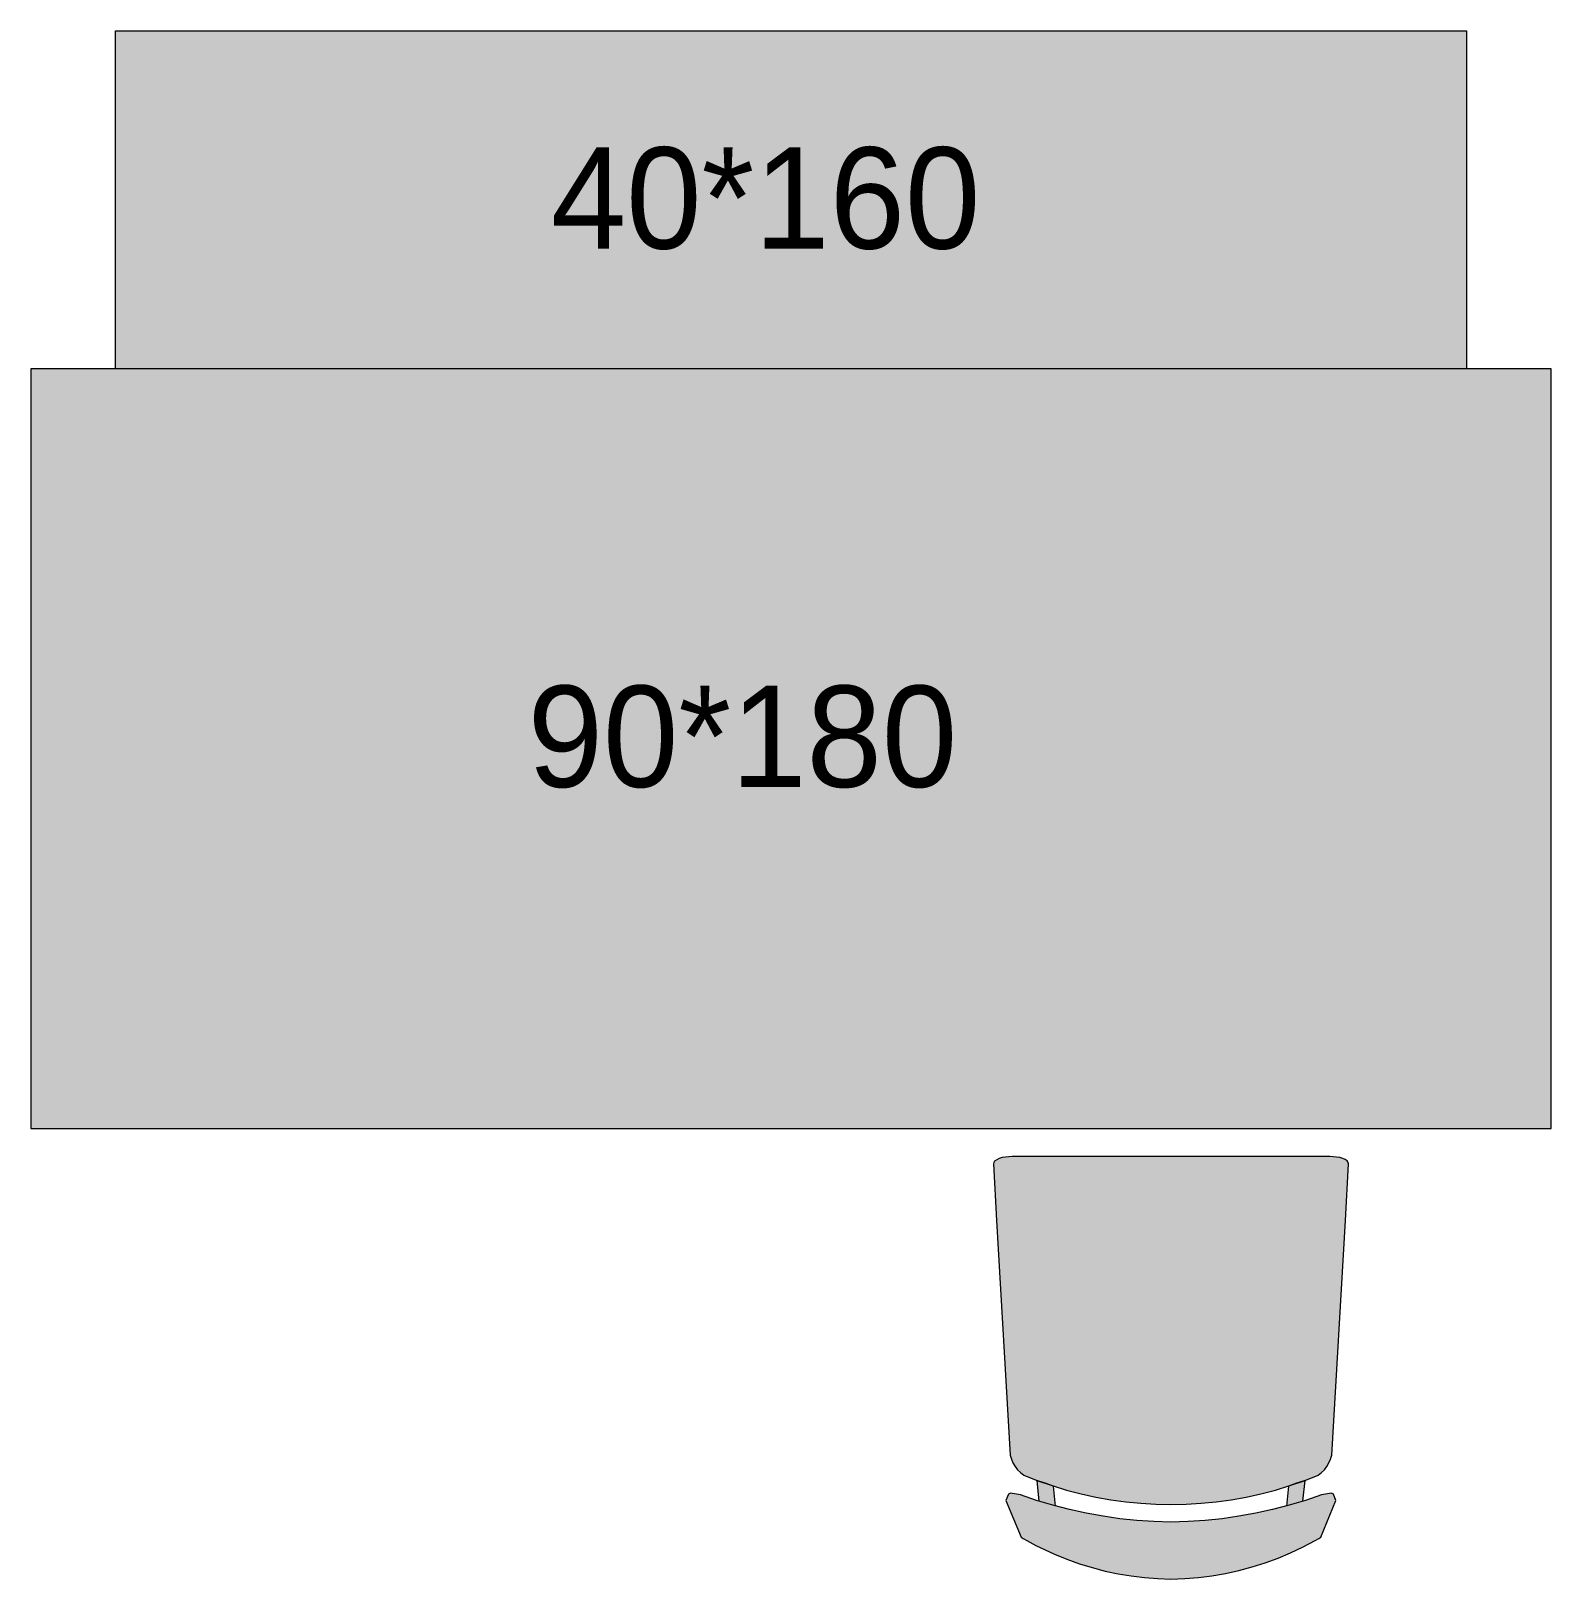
# Model space of a CAD drawing. Header units: millimetres. Extents: x -14819 to 43195, y -10328 to 20814.
# Drawn here: x 14077.8 to 14257.8, y 17419.1 to 17602.4 of the extents above; entities that cross this region are included whole.
import ezdxf

# ---------------------------------------------------------------- set-up
doc = ezdxf.new("R2010")
doc.units = ezdxf.units.MM
doc.layers.add('DV_Furnitures', color=250, linetype='Continuous', lineweight=5)
doc.layers.add('DV_Hatch Living', color=43, linetype='Continuous', lineweight=5)
doc.layers.add('DV_Text block', color=20, linetype='Continuous')
doc.styles.get("Standard").update_dxf_attribs({"font": 'arial.ttf'})

# ---------------------------------------------------------------- blocks, each defined once
blk = doc.blocks.new('*U996')
at = {"layer": 'DV_Hatch Living', "transparency": 33554579}
h = blk.add_hatch(color=256, dxfattribs=at)
h.dxf.hatch_style = 1
h.paths.add_polyline_path([(-80, 0), (-80, -40), (80, -40), (80, 0)])
at = {"layer": 'DV_Hatch Living', "color": 18, "true_color": 0x000000}
blk.add_lwpolyline([(-80, 0), (80, 0), (80, -40), (-80, -40), (-80, 0)], dxfattribs=at)
at = {"layer": 'DV_Text block', "color": 10, "insert": (-28.44, -13.78), "char_height": 12, "attachment_point": 1}
blk.add_mtext_dynamic_manual_height_columns('{\\fDM Sans|b0|i0|c0|p2;\\C256;40*160}', width=85.7873, gutter_width=1.25, heights=[0], dxfattribs=at)
blk = doc.blocks.new('*U995')
at = {"layer": 'DV_Hatch Living', "transparency": 33554579}
h = blk.add_hatch(color=256, dxfattribs=at)
h.dxf.hatch_style = 1
h.paths.add_polyline_path([(0, -9), (9, -9), (9, 9), (0, 9)])
at = {"layer": 'DV_Hatch Living', "color": 18, "true_color": 0x000000}
blk.add_lwpolyline([(9, 9), (0, 9), (0, -9), (9, -9), (9, 9)], dxfattribs=at)
at = {"layer": 'DV_Text block', "insert": (3.755, -3.118), "char_height": 1.2, "attachment_point": 1, "rotation": 90}
blk.add_mtext_dynamic_manual_height_columns('{\\fDM Sans|b0|i0|c0|p2;90*180}', width=6.15763, gutter_width=1.25, heights=[0], dxfattribs=at)
blk = doc.blocks.new('*U997')
at = {"layer": 'DV_Hatch Living', "transparency": 33554579}
h = blk.add_hatch(color=256, dxfattribs=at)
h.dxf.hatch_style = 1
h.paths.add_polyline_path([(1.903, 3.535), (1.89, 3.582), (1.871, 3.627), (1.846, 3.669), (1.816, 3.708), (1.782, 3.742), (1.743, 3.772), (1.58, 3.836), (1.567, 3.841), (1.421, 3.892), (1.401, 3.898), (1.237, 3.949), (1.063, 3.994), (0.889, 4.033), (0.713, 4.064), (0.535, 4.089), (0.357, 4.106), (0.179, 4.117), (0, 4.121), (-0.179, 4.117), (-0.357, 4.106), (-0.535, 4.089), (-0.713, 4.064), (-0.889, 4.033), (-1.063, 3.994), (-1.237, 3.949), (-1.401, 3.898), (-1.421, 3.892), (-1.567, 3.841), (-1.58, 3.836), (-1.743, 3.772), (-1.782, 3.742), (-1.816, 3.708), (-1.846, 3.669), (-1.871, 3.627), (-1.89, 3.582), (-1.903, 3.535), (-2.066, 0.757), (-2.103, 0.085), (-2.1, 0.072), (-2.094, 0.061), (-2.086, 0.051), (-2.062, 0.035), (-2.036, 0.023), (-1.999, 0.012), (-1.961, 0.005), (-1.922, 0.001), (-1.882, 0), (-1.873, 0), (1.885, 0), (1.922, 0.001), (1.961, 0.005), (1.999, 0.012), (2.036, 0.023), (2.064, 0.036), (2.088, 0.054), (2.099, 0.068), (2.103, 0.085), (2.066, 0.757)])
h.paths.add_polyline_path([(1.563, 4.079), (1.398, 4.13), (1.367, 4.138), (1.39, 3.902), (1.401, 3.898), (1.408, 3.896), (1.421, 3.892), (1.488, 3.869), (1.567, 3.841), (1.577, 3.838), (1.58, 3.836), (1.587, 3.834)])
h.paths.add_polyline_path([(1.776, 4.506), (1.749, 4.522), (1.707, 4.546), (1.707, 4.546), (1.599, 4.604), (1.489, 4.659), (1.378, 4.709), (1.378, 4.709), (1.232, 4.769), (1.084, 4.822), (0.933, 4.868), (0.78, 4.908), (0.626, 4.941), (0.471, 4.966), (0.315, 4.985), (0.157, 4.998), (0, 5.003), (-0.162, 4.997), (-0.324, 4.985), (-0.485, 4.964), (-0.645, 4.937), (-0.804, 4.902), (-0.961, 4.86), (-1.115, 4.811), (-1.268, 4.755), (-1.417, 4.692), (-1.564, 4.622), (-1.707, 4.546), (-1.749, 4.522), (-1.776, 4.506), (-1.954, 4.071), (-1.924, 3.999), (-1.899, 3.986), (-1.782, 4.005), (-1.591, 4.071), (-1.398, 4.13), (-1.202, 4.181), (-1.004, 4.224), (-0.805, 4.26), (-0.605, 4.289), (-0.404, 4.309), (-0.202, 4.322), (0, 4.328), (0.202, 4.322), (0.404, 4.309), (0.605, 4.289), (0.805, 4.26), (1.004, 4.224), (1.202, 4.181), (1.398, 4.13), (1.563, 4.079), (1.591, 4.071), (1.782, 4.005), (1.899, 3.986), (1.924, 3.999), (1.954, 4.071)])
h.paths.add_polyline_path([(-1.367, 4.138), (-1.398, 4.13), (-1.563, 4.079), (-1.587, 3.834), (-1.58, 3.836), (-1.577, 3.838), (-1.567, 3.841), (-1.488, 3.869), (-1.421, 3.892), (-1.408, 3.896), (-1.401, 3.898), (-1.39, 3.902)])
at = {"layer": 'DV_Hatch Living', "color": 18, "lineweight": 5, "true_color": 0x000000}
for p, q in [((-0.485, 4.964), (-0.645, 4.937)), ((-0.324, 4.985), (-0.485, 4.964)), ((-0.162, 4.997), (-0.324, 4.985)), ((0, 5.003), (-0.162, 4.997)), ((0.157, 4.998), (0, 5.003)), ((0.315, 4.985), (0.157, 4.998)), ((0.471, 4.966), (0.315, 4.985)), ((0.626, 4.941), (0.471, 4.966)), ((-1.115, 4.811), (-1.268, 4.755)), ((-0.961, 4.86), (-1.115, 4.811)), ((-0.804, 4.902), (-0.961, 4.86)), ((-0.645, 4.937), (-0.804, 4.902)), ((0.78, 4.908), (0.626, 4.941)), ((0.933, 4.868), (0.78, 4.908)), ((1.084, 4.822), (0.933, 4.868)), ((1.232, 4.769), (1.084, 4.822)), ((1.378, 4.709), (1.232, 4.769)), ((-1.564, 4.622), (-1.707, 4.546)), ((-1.417, 4.692), (-1.564, 4.622)), ((-1.268, 4.755), (-1.417, 4.692)), ((1.489, 4.659), (1.378, 4.709)), ((1.378, 4.709), (1.378, 4.709)), ((1.599, 4.604), (1.489, 4.659)), ((1.707, 4.546), (1.599, 4.604)), ((-1.776, 4.506), (-1.954, 4.071)), ((-1.749, 4.522), (-1.776, 4.506)), ((-1.707, 4.546), (-1.749, 4.522)), ((1.749, 4.522), (1.707, 4.546)), ((1.707, 4.546), (1.707, 4.546)), ((1.776, 4.506), (1.749, 4.522)), ((1.954, 4.071), (1.776, 4.506)), ((-1.202, 4.181), (-1.004, 4.224)), ((-1.004, 4.224), (-0.805, 4.26)), ((-0.805, 4.26), (-0.605, 4.289)), ((-0.605, 4.289), (-0.404, 4.309)), ((-0.404, 4.309), (-0.202, 4.322)), ((-0.202, 4.322), (0, 4.328)), ((0, 4.328), (0.202, 4.322)), ((0.202, 4.322), (0.404, 4.309)), ((0.404, 4.309), (0.605, 4.289)), ((0.605, 4.289), (0.805, 4.26)), ((0.805, 4.26), (1.004, 4.224)), ((1.004, 4.224), (1.202, 4.181)), ((-1.954, 4.071), (-1.924, 3.999)), ((-1.782, 4.005), (-1.591, 4.071)), ((-1.591, 4.071), (-1.398, 4.13)), ((-1.563, 4.08), (-1.587, 3.834)), ((-1.398, 4.13), (-1.202, 4.181)), ((-1.39, 3.902), (-1.367, 4.138)), ((1.202, 4.181), (1.398, 4.13)), ((1.367, 4.138), (1.39, 3.902)), ((1.398, 4.13), (1.591, 4.071)), ((1.587, 3.834), (1.563, 4.08)), ((1.591, 4.071), (1.782, 4.005)), ((1.924, 3.999), (1.954, 4.071)), ((-1.924, 3.999), (-1.899, 3.986)), ((-1.899, 3.986), (-1.782, 4.005)), ((-1.587, 3.834), (-1.488, 3.869)), ((-1.488, 3.869), (-1.39, 3.902)), ((1.39, 3.902), (1.488, 3.869)), ((1.488, 3.869), (1.587, 3.834)), ((1.782, 4.005), (1.899, 3.986)), ((1.899, 3.986), (1.924, 3.999))]:
    blk.add_line(p, q, dxfattribs=at)
blk.add_polyline3d([(1.961, 0.005, 0), (1.999, 0.012, 0), (2.036, 0.023, 0), (2.064, 0.036, 0), (2.088, 0.054, 0), (2.099, 0.068, 0), (2.103, 0.085, 0), (2.066, 0.757, 0), (1.903, 3.535, 0), (1.89, 3.582, 0), (1.871, 3.627, 0), (1.846, 3.669, 0), (1.816, 3.708, 0), (1.782, 3.742, 0), (1.743, 3.772, 0), (1.577, 3.838, 0), (1.408, 3.896, 0), (1.237, 3.949, 0), (1.063, 3.994, 0), (0.889, 4.033, 0), (0.713, 4.064, 0), (0.535, 4.089, 0), (0.357, 4.106, 0), (0.179, 4.117, 0), (0, 4.121, 0), (-0.179, 4.117, 0), (-0.357, 4.106, 0), (-0.535, 4.089, 0), (-0.713, 4.064, 0), (-0.889, 4.033, 0), (-1.063, 3.994, 0), (-1.237, 3.949, 0), (-1.408, 3.896, 0), (-1.577, 3.838, 0), (-1.743, 3.772, 0), (-1.782, 3.742, 0), (-1.816, 3.708, 0), (-1.846, 3.669, 0), (-1.871, 3.627, 0), (-1.89, 3.582, 0), (-1.903, 3.535, 0), (-2.066, 0.757, 0), (-2.103, 0.085, 0), (-2.1, 0.072, 0), (-2.094, 0.061, 0), (-2.086, 0.051, 0), (-2.062, 0.035, 0), (-2.036, 0.023, 0), (-1.999, 0.012, 0), (-1.961, 0.005, 0), (-1.922, 0.001, 0), (-1.882, 0, 0), (-1.873, 0, 0), (1.873, 0, 0), (1.882, 0, 0), (1.922, 0.001, 0), (1.961, 0.005, 0)], dxfattribs=at)

msp = doc.modelspace()

# ---------------------------------------------------------------- block references
at = {"layer": 'DV_Furnitures'}
msp.add_blockref('*U996', (14167.77, 17602.45), dxfattribs=at)
at = {"layer": 'DV_Furnitures', "xscale": 10, "yscale": 10, "zscale": 10, "rotation": 270}
msp.add_blockref('*U995', (14167.77, 17562.45), dxfattribs=at)
at = {"layer": 'DV_Hatch Living', "xscale": 10, "yscale": 10, "zscale": 10, "rotation": 179.9999863220609}
msp.add_blockref('*U997', (14212.77, 17469.12), dxfattribs=at)

doc.saveas('drawing.dxf')
